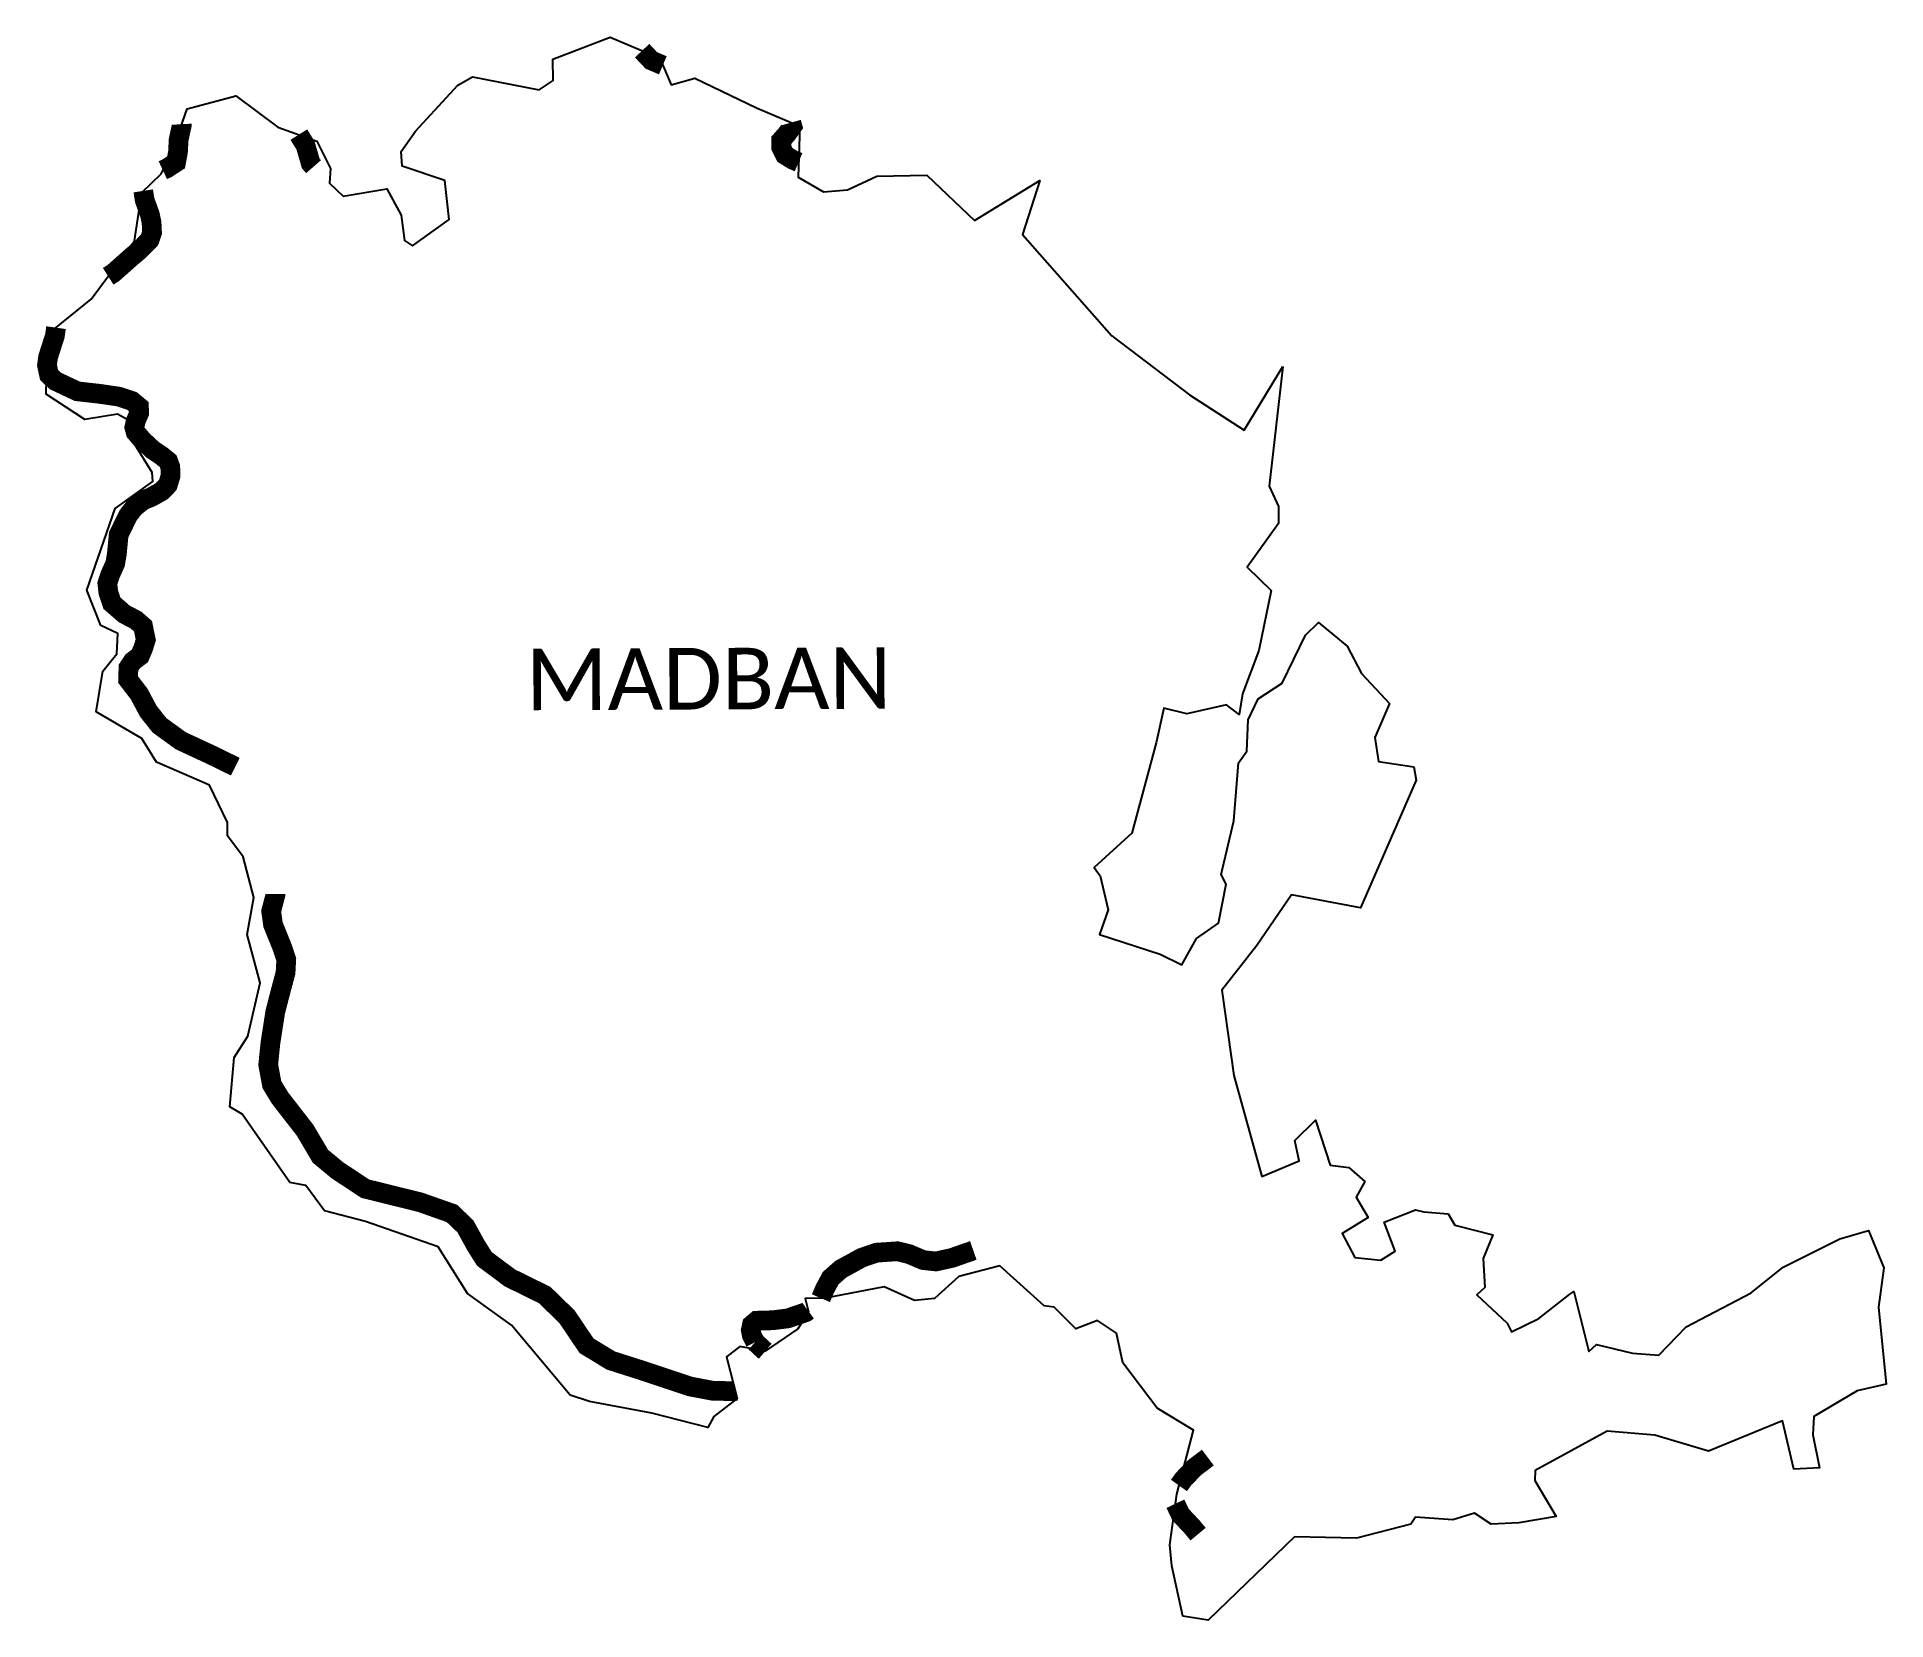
# Model space of a CAD drawing. Header units: metres. Extents: x 320476 to 325169, y 1832958 to 1836973.
import ezdxf

# ---------------------------------------------------------------- set-up
doc = ezdxf.new("R2010")
doc.units = ezdxf.units.M
doc.layers.add('NATURALLY PROTECTED', color=3, linetype='Continuous')
doc.layers.add('VILLAGE NAME', color=250, linetype='Continuous')
doc.styles.get("Standard").update_dxf_attribs({"font": 'simplex.shx'})

msp = doc.modelspace()

# ---------------------------------------------------------------- linework, layer by layer
at = {"color": 4, "flags": 128}
for points in [[(323637.6, 1836136.8), (323603.6, 1835833.2), (323627.1, 1835782), (323626.6, 1835739.2), (323547.8, 1835628.2), (323608.2, 1835569.4), (323576.7, 1835416.8), (323535.3, 1835306.7), (323527.3, 1835254.2), (323494.9, 1835278.9), (323394.7, 1835256.5), (323336.1, 1835270.7), (323316.2, 1835182.3), (323255, 1834953.7), (323159, 1834866.3), (323174.8, 1834844.9), (323194.8, 1834758.8), (323172.7, 1834696.6), (323327.1, 1834646.6), (323381.6, 1834619.6), (323418.6, 1834686.5), (323474.8, 1834725.1), (323493.8, 1834824.2), (323481.2, 1834848.6), (323513.6, 1834984.7), (323525.1, 1835131.6), (323546.5, 1835161.6), (323549.8, 1835240.8), (323575, 1835294.4), (323636.6, 1835333.6), (323695.1, 1835456.1), (323728.8, 1835487.5), (323801.1, 1835427.8), (323838, 1835358.7), (323908.8, 1835282), (323871.6, 1835196.5), (323880.7, 1835135.6), (323970.2, 1835122.1), (323976.5, 1835087.7), (323835.2, 1834764), (323660, 1834796.7), (323572.4, 1834668.7), (323483.3, 1834555.4), (323513.9, 1834338.9), (323585, 1834082.8), (323679.3, 1834122.5), (323668.7, 1834173.7), (323721.1, 1834225.4), (323758.1, 1834111.2), (323805.1, 1834105.3), (323846.3, 1834070.3), (323824.2, 1834029.8), (323854.4, 1833978.5), (323788.2, 1833938.4), (323820.5, 1833876.9), (323887, 1833870.3), (323923.4, 1833893.4), (323895.3, 1833966.5), (323974.6, 1833998.3), (323995.8, 1833993), (324057.6, 1833987.7), (324074.1, 1833959.6), (324170.6, 1833934.5), (324146.6, 1833874.8), (324150.7, 1833801.3), (324130.2, 1833782.8), (324207.4, 1833711), (324218.2, 1833688.4), (324287.6, 1833722.6), (324365.9, 1833784), (324376.3, 1833790.8), (324414.5, 1833639), (324434.4, 1833656.7), (324525, 1833634.6), (324592.3, 1833629.1), (324661.2, 1833701.2), (324826.9, 1833787.2), (324907.5, 1833852.4), (325051.1, 1833924.4), (325124.1, 1833945.5), (325162.8, 1833850.8), (325149.3, 1833751.3), (325168.7, 1833555.9), (325095.1, 1833539.4), (324985.2, 1833473.5), (324983, 1833427.5), (325000.2, 1833343.8), (324935, 1833339.9), (324906.1, 1833462.6), (324717.9, 1833386.1), (324582, 1833426.9), (324460.7, 1833436.8), (324278.3, 1833337.2), (324277.4, 1833311.4), (324331.7, 1833220.6), (324237.1, 1833203.8), (324167, 1833201.1), (324124.4, 1833228.7), (324069.3, 1833212.1), (323974.4, 1833218.3), (323962.7, 1833200.9), (323825.2, 1833165.6), (323667.4, 1833168.4), (323448.6, 1832957.7), (323384.4, 1832967.3), (323355.9, 1833095.5), (323351.2, 1833148.6), (323368.7, 1833277.1), (323411.3, 1833439.2), (323318.7, 1833494.7), (323232.1, 1833610.1), (323216.1, 1833685.6), (323167.6, 1833717.8), (323112.7, 1833696), (323058.1, 1833751.2), (323032.2, 1833754.8), (322919.7, 1833856.2), (322815.7, 1833829.4), (322754.3, 1833772.9), (322703, 1833768.3), (322626.5, 1833802.6), (322476.7, 1833774.2), (322425.9, 1833773.2), (322433.9, 1833739.1), (322407.4, 1833696), (322324.5, 1833639.4), (322260.1, 1833651.4), (322226.1, 1833625.6), (322253, 1833519.3), (322194.2, 1833474.3), (322178.6, 1833446.3), (322036.7, 1833482.7), (321878.7, 1833512), (321829.5, 1833528), (321680.7, 1833705.5), (321568.6, 1833785.5), (321494.4, 1833904.4), (321309.8, 1833968.7), (321206.1, 1833995.5), (321158.3, 1834059.8), (321118.4, 1834067), (320997.2, 1834240.7), (320965.8, 1834259.5), (320976.9, 1834384.3), (321011.5, 1834438.6), (321042.5, 1834574.2), (321009.8, 1834696.1), (321026.7, 1834790.3), (320999.8, 1834893.4), (320960, 1834946.9), (320960, 1834980.4), (320914.6, 1835075.4), (320780, 1835133.2), (320742.6, 1835193.6), (320626.4, 1835260.9), (320643.8, 1835364), (320678.7, 1835408.3), (320681.5, 1835460.2), (320638.5, 1835480.4), (320603.2, 1835570.1), (320675.1, 1835777.3), (320770.1, 1835845.1), (320769.1, 1835868.4), (320717.6, 1835950.5), (320726.8, 1835991.3), (320680.7, 1836015.9), (320598.1, 1836002.3), (320499.7, 1836067), (320503.4, 1836218.6), (320614, 1836307.6), (320723.5, 1836455.8), (320742.1, 1836578.8), (320791.2, 1836625.9), (320819, 1836680.2), (320857.6, 1836790.9), (320981.2, 1836823.9), (321087.8, 1836744.3), (321186.6, 1836708.8), (321220.9, 1836639.6), (321218.9, 1836602.5), (321253.4, 1836569), (321364.2, 1836587.6), (321400.2, 1836521.1), (321409.4, 1836456.6), (321429.6, 1836443.3), (321522.4, 1836510), (321511.6, 1836609.3), (321403.3, 1836645), (321400.7, 1836682.3), (321437, 1836734.4), (321544.1, 1836850.4), (321581.4, 1836871.8), (321751.2, 1836839.2), (321786.3, 1836862.9), (321785.2, 1836916.7), (321931.1, 1836972.9), (322056.8, 1836919), (322086.1, 1836851.4), (322145.5, 1836868.3), (322302.7, 1836793.3), (322412.5, 1836746.7), (322407.7, 1836617.5), (322472.7, 1836580.5), (322533.3, 1836585.1), (322608.1, 1836620.2), (322734.3, 1836622.7), (322855.2, 1836507.1), (323021.1, 1836609), (322977.6, 1836471.7), (323203.9, 1836215.1), (323401.2, 1836065.7), (323539.7, 1835975.3)], [(323539.7, 1835975.3), (323637.6, 1836136.8)]]:
    msp.add_lwpolyline(points, dxfattribs=at)
at = {"layer": 'NATURALLY PROTECTED', "const_width": 50, "flags": 128}
for points in [[(322064.6, 1836901.1), (322035.3, 1836913.6), (322012.1, 1836938.2)], [(320844, 1836751.7), (320844.1, 1836749.9), (320835.9, 1836712.5), (320834.2, 1836680.9), (320829.4, 1836655), (320806, 1836639.8), (320795.8, 1836635)], [(322409.1, 1836655.4), (322394.2, 1836661.6), (322374.7, 1836673.7), (322365.3, 1836692.4), (322365.3, 1836711), (322379.3, 1836726.8), (322393.3, 1836746.4), (322390.6, 1836755.9)], [(321178.3, 1836644), (321171.2, 1836652.1), (321159.7, 1836691.7), (321157.7, 1836698.3), (321140.9, 1836725.2)], [(320746.1, 1836582.6), (320749.7, 1836559.2), (320763.1, 1836521.8), (320767.2, 1836501.9), (320768.4, 1836476.8), (320762, 1836458.1), (320736.8, 1836432.4), (320715.8, 1836414.8), (320670.1, 1836374.2), (320657.1, 1836365.9)], [(322465.8, 1833774), (322475.3, 1833796.3), (322490.4, 1833824.7), (322516.4, 1833847.6), (322569.6, 1833876.7), (322607, 1833889.4), (322660.1, 1833893), (322689.6, 1833885.8), (322725.2, 1833870.7), (322757.8, 1833867.1), (322798.2, 1833876.1), (322832, 1833887.9), (322852.5, 1833895)], [(322299.3, 1833662.5), (322290.2, 1833680.6), (322287.8, 1833692.7), (322290.8, 1833706.5), (322302.9, 1833716.8), (322343.3, 1833718), (322381.9, 1833722.8), (322427.7, 1833738.5), (322433.1, 1833742.5)], [(323447.7, 1833369.7), (323413.8, 1833344.1), (323385.7, 1833314.7), (323374.4, 1833298.9)], [(323365.4, 1833252.6), (323378.4, 1833225.1), (323407, 1833194.7), (323423, 1833175.5)]]:
    msp.add_lwpolyline(points, dxfattribs=at)
at = {"layer": 'NATURALLY PROTECTED', "flags": 128}
for points in [[(320524.7, 1836235.7, 50, 50, 0), (320521.6, 1836214.1, 50, 50, 0), (320504.7, 1836161.5, 50, 50, 0), (320501.8, 1836140.5, 50, 50, 0), (320507, 1836115.9, 50, 50, 0), (320522.9, 1836100.5, 50, 50, 0), (320579, 1836074.2, 50, 50, 0), (320635.7, 1836067.8, 50, 50, 0), (320684.2, 1836060.7, 50, 50, 0), (320717.5, 1836049.6, 50, 50, 0), (320735.1, 1836035, 50, 50, 0), (320735.7, 1836019.3, 50, 50, 0), (320727.5, 1836000, 50, 50, 0), (320723.4, 1835983, 50, 50, 0), (320726.9, 1835970.2, 50, 50, 0), (320743.8, 1835950.3, 50, 50, 0), (320770.7, 1835925.2, 50, 50, 0), (320793.5, 1835910, 50, 50, 0), (320809.4, 1835896.9, 50, 50, 0), (320814.7, 1835882.3, 50, 50, 0), (320815.3, 1835859.5, 50, 50, 0), (320808.3, 1835836.7, 50, 50, 0), (320793.1, 1835821, 50, 50, 0), (320766.2, 1835805.8, 50, 50, 0), (320745.7, 1835797.6, 50, 50, 0), (320722.9, 1835779.3, 50, 50, 0), (320707.7, 1835759.4, 50, 50, 0), (320694.2, 1835732, 50, 50, 0), (320683.7, 1835710.6, 50, 50, 0), (320679, 1835661.2, 50, 50, 0), (320674.9, 1835637.2, 50, 50, 0), (320662, 1835608.6, 50, 50, 0), (320655, 1835587, 50, 50, 0), (320657.4, 1835564.2, 50, 50, 0), (320666.7, 1835536.7, 50, 50, 0), (320698.3, 1835509.2, 50, 50, 0), (320726.9, 1835494.6, 50, 50, 0), (320745.6, 1835478.3, 50, 50, 0), (320752.5, 1835444, 50, 50, 0), (320745.9, 1835422.5, 50, 50, 0), (320737.5, 1835402.9, 50, 50, 0), (320719.7, 1835389.8, 50, 50, 0), (320708.5, 1835373, 50, 50, 0), (320707.6, 1835343.1, 50, 50, 0), (320735.6, 1835306.6, 50, 50, 0), (320759, 1835262.7, 50, 50, 0), (320787.1, 1835227.2, 50, 50, 0), (320841.3, 1835187.9, 50, 50, 0), (320919.3, 1835151.7, 50, 50, 0), (320967.9, 1835127.9, 50, 50, 0), (320979.7, 1835122.1, 0, 0, 0)], [(321081.9, 1834799, 50, 50, 0), (321081.9, 1834798.3, 50, 50, 0), (321070.7, 1834755.3, 50, 50, 0), (321075.4, 1834721.7, 50, 50, 0), (321098.8, 1834663.7, 50, 50, 0), (321109, 1834632.9, 50, 50, 0), (321107.2, 1834599.2, 50, 50, 0), (321098.8, 1834568.3, 50, 50, 0), (321089.7, 1834533.5, 50, 50, 0), (321081, 1834499.6, 50, 50, 0), (321068.8, 1834421.1, 50, 50, 0), (321063.2, 1834365.9, 50, 50, 0), (321072.6, 1834315.5, 50, 50, 0), (321093.1, 1834281.8, 50, 50, 0), (321156.8, 1834199.8, 50, 50, 0), (321195.7, 1834134, 50, 50, 0), (321239.1, 1834098.1, 50, 50, 0), (321309.4, 1834051.7, 50, 50, 0), (321448.6, 1834017.3, 50, 50, 0), (321529.4, 1833988.9, 50, 50, 0), (321563.8, 1833956, 50, 50, 0), (321589.2, 1833909.6, 50, 50, 0), (321611.7, 1833873.7, 50, 50, 0), (321676.5, 1833825.4, 50, 50, 0), (321764.8, 1833782, 50, 50, 0), (321821.6, 1833726.7, 50, 50, 0), (321871, 1833653.4, 50, 50, 0), (321932.4, 1833616, 50, 50, 0), (322002.7, 1833593.6, 50, 50, 0), (322132.9, 1833550.2, 50, 50, 0), (322190.1, 1833539.4, 50, 50, 0), (322245.5, 1833537.9, 50, 50, 0), (322248.1, 1833538.6, 50, 50, 0)], [(322324.5, 1833639.4, 50, 50, 0), (322319.2, 1833643.9, 50, 50, 0), (322299.3, 1833662.5, 0, 0, 0)]]:
    msp.add_lwpolyline(points, format="xyseb", dxfattribs=at)

# ---------------------------------------------------------------- texts
at = {"layer": 'VILLAGE NAME', "insert": (321716.2, 1835421.3), "char_height": 155.989, "attachment_point": 1, "rotation": 0.2435}
msp.add_mtext_dynamic_manual_height_columns('{\\fCalibri|b0|i0|c0|p34;MADBAN}', width=1786.018, gutter_width=779.9, heights=[156.7], dxfattribs=at)

doc.saveas('drawing.dxf')
